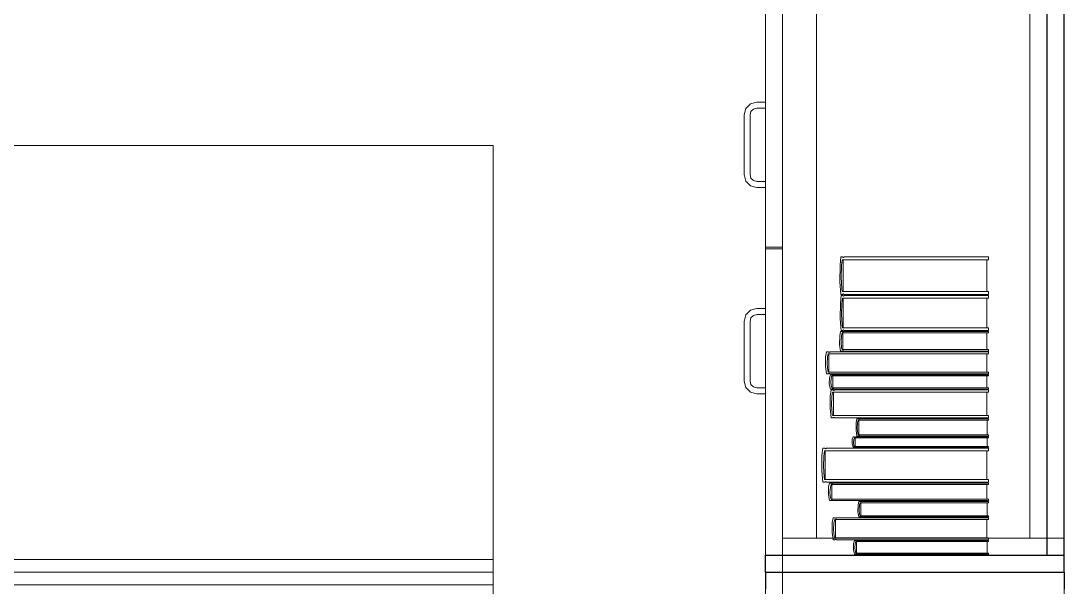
# Model space of a CAD drawing. Header units: inches. Extents: x -19 to 5698, y -728 to 92.
# Drawn here: x 111.298 to 112.52, y 25.898 to 26.562 of the extents above; entities that cross this region are included whole.
import ezdxf

# ---------------------------------------------------------------- set-up
doc = ezdxf.new("R2010")
doc.units = ezdxf.units.IN
doc.header["$MEASUREMENT"] = 0
doc.set_wipeout_variables(frame=1)
doc.linetypes.add('Wipeout_Contour', pattern=[1, 0, -1])
doc.layers.add('02 _ ARQ _ ZON _ Espacio.3D', color=7, linetype='Continuous')
doc.layers.add('Interior - Mobiliario', color=7, linetype='Continuous')

msp = doc.modelspace()

# ---------------------------------------------------------------- linework, layer by layer
at = {"layer": '02 _ ARQ _ ZON _ Espacio.3D', "color": 254, "linetype": 'Continuous', "lineweight": 0, "flags": 128}
msp.add_lwpolyline([(100.8201, 17.4), (112.52, 17.4), (112.52, 29.6999), (100.82, 29.7), (100.82, 27.9653), (102.07, 27.9653), (102.07, 27.7902), (100.82, 27.7902)], close=True, dxfattribs=at)
at = {"layer": 'Interior - Mobiliario', "color": 175, "linetype": 'Continuous', "lineweight": 13}
for p, q in [((112.19, 27.396), (112.19, 25.936)), ((112.5, 25.936), (112.5, 27.396)), ((112.19, 27.376), (112.19, 25.956)), ((112.23, 25.956), (112.23, 27.376)), ((112.48, 27.376), (112.48, 25.956)), ((112.17, 26.656), (112.17, 26.297)), ((112.19, 26.656), (112.19, 26.297)), ((112.147, 26.4595), (112.1525, 26.465)), ((112.1525, 26.465), (112.16, 26.467)), ((112.16, 26.467), (112.17, 26.467)), ((112.17, 26.467), (112.17, 26.46)), ((112.145, 26.452), (112.147, 26.4595)), ((112.145, 26.382), (112.145, 26.452)), ((112.1531, 26.456), (112.152, 26.452)), ((112.152, 26.452), (112.152, 26.382)), ((112.156, 26.4589), (112.1531, 26.456)), ((112.16, 26.46), (112.156, 26.4589)), ((112.17, 26.46), (112.16, 26.46)), ((112.147, 26.3745), (112.145, 26.382)), ((112.152, 26.382), (112.1531, 26.378)), ((112.1525, 26.369), (112.147, 26.3745)), ((112.16, 26.367), (112.1525, 26.369)), ((112.1531, 26.378), (112.156, 26.3751)), ((112.156, 26.3751), (112.16, 26.374)), ((112.16, 26.374), (112.17, 26.374)), ((112.17, 26.367), (112.16, 26.367)), ((112.17, 26.374), (112.17, 26.367)), ((112.17, 26.297), (112.19, 26.297)), ((112.17, 26.295), (112.19, 26.295)), ((112.2584, 26.2856), (112.2574, 26.2759)), ((112.2602, 26.2856), (112.2584, 26.2856)), ((112.2593, 26.2755), (112.2601, 26.2821)), ((112.2601, 26.2821), (112.4313, 26.2821)), ((112.2603, 26.2854), (112.2602, 26.2856)), ((112.2606, 26.2852), (112.2603, 26.2854)), ((112.2608, 26.285), (112.2606, 26.2852)), ((112.261, 26.2849), (112.2608, 26.285)), ((112.2613, 26.2849), (112.261, 26.2849)), ((112.261, 26.2821), (112.261, 26.245)), ((112.2616, 26.285), (112.2613, 26.2849)), ((112.2618, 26.2851), (112.2616, 26.285)), ((112.262, 26.2854), (112.2618, 26.2851)), ((112.2622, 26.2856), (112.262, 26.2854)), ((112.4313, 26.2856), (112.2622, 26.2856)), ((112.4296, 26.245), (112.4296, 26.2821)), ((112.4313, 26.2821), (112.4313, 26.2856)), ((112.2574, 26.2759), (112.2572, 26.2562)), ((112.2589, 26.2619), (112.2593, 26.2755)), ((112.2596, 26.2483), (112.2589, 26.2619)), ((112.2572, 26.2562), (112.2584, 26.2414)), ((112.2601, 26.245), (112.2596, 26.2483)), ((112.4313, 26.245), (112.2601, 26.245)), ((112.4313, 26.2414), (112.4313, 26.245)), ((112.2587, 26.2404), (112.2578, 26.2314)), ((112.2584, 26.2414), (112.2602, 26.2414)), ((112.2606, 26.2404), (112.2587, 26.2404)), ((112.2596, 26.231), (112.2604, 26.2371)), ((112.2602, 26.2414), (112.2604, 26.2417)), ((112.2604, 26.2417), (112.2606, 26.2419)), ((112.2604, 26.2371), (112.4313, 26.2371)), ((112.2606, 26.2419), (112.2609, 26.2421)), ((112.2607, 26.2403), (112.2606, 26.2404)), ((112.2609, 26.24), (112.2607, 26.2403)), ((112.2609, 26.2421), (112.2611, 26.2422)), ((112.2611, 26.2398), (112.2609, 26.24)), ((112.2611, 26.2422), (112.2614, 26.2422)), ((112.2614, 26.2397), (112.2611, 26.2398)), ((112.2613, 26.2371), (112.2613, 26.2026)), ((112.2614, 26.2422), (112.2616, 26.2421)), ((112.2616, 26.2397), (112.2614, 26.2397)), ((112.2616, 26.2421), (112.2618, 26.2419)), ((112.2619, 26.2398), (112.2616, 26.2397)), ((112.2618, 26.2419), (112.2621, 26.2416)), ((112.2621, 26.24), (112.2619, 26.2398)), ((112.2621, 26.2416), (112.2622, 26.2414)), ((112.2624, 26.2402), (112.2621, 26.24)), ((112.2622, 26.2414), (112.4313, 26.2414)), ((112.2625, 26.2404), (112.2624, 26.2402)), ((112.4313, 26.2404), (112.2625, 26.2404)), ((112.4296, 26.2026), (112.4296, 26.2371)), ((112.4313, 26.2371), (112.4313, 26.2404)), ((112.1525, 26.223), (112.147, 26.2175)), ((112.16, 26.225), (112.1525, 26.223)), ((112.17, 26.225), (112.16, 26.225)), ((112.17, 26.218), (112.17, 26.225)), ((112.2578, 26.2314), (112.2576, 26.213)), ((112.2592, 26.2183), (112.2596, 26.231)), ((112.147, 26.2175), (112.145, 26.21)), ((112.145, 26.21), (112.145, 26.14)), ((112.152, 26.21), (112.1531, 26.214)), ((112.152, 26.14), (112.152, 26.21)), ((112.1531, 26.214), (112.156, 26.2169)), ((112.156, 26.2169), (112.16, 26.218)), ((112.16, 26.218), (112.17, 26.218)), ((112.2576, 26.213), (112.2587, 26.1993)), ((112.2599, 26.2057), (112.2592, 26.2183)), ((112.2581, 26.1983), (112.2572, 26.1932)), ((112.26, 26.1983), (112.2581, 26.1983)), ((112.2587, 26.1993), (112.2606, 26.1993)), ((112.2591, 26.193), (112.2599, 26.1964)), ((112.2604, 26.2026), (112.2599, 26.2057)), ((112.2599, 26.1964), (112.4313, 26.1964)), ((112.2601, 26.1982), (112.26, 26.1983)), ((112.2603, 26.198), (112.2601, 26.1982)), ((112.2606, 26.1979), (112.2603, 26.198)), ((112.4313, 26.2026), (112.2604, 26.2026)), ((112.2606, 26.1993), (112.2607, 26.1995)), ((112.2608, 26.1979), (112.2606, 26.1979)), ((112.2607, 26.1995), (112.261, 26.1997)), ((112.2607, 26.1964), (112.2607, 26.177)), ((112.2611, 26.1979), (112.2608, 26.1979)), ((112.261, 26.1997), (112.2612, 26.1999)), ((112.2613, 26.1979), (112.2611, 26.1979)), ((112.2612, 26.1999), (112.2614, 26.2)), ((112.2616, 26.198), (112.2613, 26.1979)), ((112.2614, 26.2), (112.2617, 26.1999)), ((112.2618, 26.1981), (112.2616, 26.198)), ((112.2617, 26.1999), (112.2619, 26.1999)), ((112.2619, 26.1983), (112.2618, 26.1981)), ((112.2619, 26.1999), (112.2622, 26.1997)), ((112.4313, 26.1983), (112.2619, 26.1983)), ((112.2622, 26.1997), (112.2624, 26.1994)), ((112.2624, 26.1994), (112.2625, 26.1993)), ((112.2625, 26.1993), (112.4313, 26.1993)), ((112.4296, 26.177), (112.4296, 26.1964)), ((112.4313, 26.1993), (112.4313, 26.2026)), ((112.4313, 26.1964), (112.4313, 26.1983)), ((112.2572, 26.1932), (112.257, 26.1829)), ((112.257, 26.1829), (112.2581, 26.1752)), ((112.2586, 26.1859), (112.2591, 26.193)), ((112.2593, 26.1788), (112.2586, 26.1859)), ((112.2416, 26.1742), (112.2406, 26.1685)), ((112.2437, 26.1742), (112.2416, 26.1742)), ((112.2427, 26.1683), (112.2435, 26.1721)), ((112.2435, 26.1721), (112.4313, 26.1721)), ((112.2438, 26.1741), (112.2437, 26.1742)), ((112.244, 26.1739), (112.2438, 26.1741)), ((112.2443, 26.1738), (112.244, 26.1739)), ((112.2446, 26.1738), (112.2443, 26.1738)), ((112.2445, 26.1721), (112.2445, 26.1505)), ((112.2449, 26.1737), (112.2446, 26.1738)), ((112.2451, 26.1738), (112.2449, 26.1737)), ((112.2454, 26.1739), (112.2451, 26.1738)), ((112.2456, 26.174), (112.2454, 26.1739)), ((112.2458, 26.1742), (112.2456, 26.174)), ((112.4313, 26.1742), (112.2458, 26.1742)), ((112.2581, 26.1752), (112.26, 26.1752)), ((112.2599, 26.177), (112.2593, 26.1788)), ((112.4313, 26.177), (112.2599, 26.177)), ((112.26, 26.1752), (112.2601, 26.1753)), ((112.2601, 26.1753), (112.2604, 26.1754)), ((112.2604, 26.1754), (112.2606, 26.1755)), ((112.2606, 26.1755), (112.2609, 26.1756)), ((112.2609, 26.1756), (112.2611, 26.1756)), ((112.2611, 26.1756), (112.2614, 26.1755)), ((112.2614, 26.1755), (112.2616, 26.1754)), ((112.2616, 26.1754), (112.2618, 26.1753)), ((112.2618, 26.1753), (112.2619, 26.1752)), ((112.2619, 26.1752), (112.4313, 26.1752)), ((112.4294, 26.1505), (112.4294, 26.1721)), ((112.4313, 26.1752), (112.4313, 26.177)), ((112.4313, 26.1721), (112.4313, 26.1742)), ((112.2406, 26.1685), (112.2404, 26.157)), ((112.2422, 26.1603), (112.2427, 26.1683)), ((112.243, 26.1524), (112.2422, 26.1603)), ((112.2404, 26.157), (112.2416, 26.1484)), ((112.2416, 26.1484), (112.2437, 26.1484)), ((112.2435, 26.1505), (112.243, 26.1524)), ((112.4313, 26.1505), (112.2435, 26.1505)), ((112.2437, 26.1484), (112.2438, 26.1486)), ((112.2438, 26.1486), (112.2441, 26.1487)), ((112.2441, 26.1487), (112.2444, 26.1488)), ((112.2444, 26.1488), (112.2446, 26.1489)), ((112.2446, 26.1489), (112.2449, 26.1489)), ((112.2449, 26.1489), (112.2452, 26.1488)), ((112.2452, 26.1488), (112.2454, 26.1487)), ((112.2462, 26.1474), (112.2452, 26.1438)), ((112.2454, 26.1487), (112.2457, 26.1485)), ((112.2457, 26.1485), (112.2458, 26.1484)), ((112.2458, 26.1484), (112.4313, 26.1484)), ((112.2482, 26.1474), (112.2462, 26.1474)), ((112.2483, 26.1474), (112.2482, 26.1474)), ((112.2485, 26.1473), (112.2483, 26.1474)), ((112.2488, 26.1472), (112.2485, 26.1473)), ((112.249, 26.1472), (112.2488, 26.1472)), ((112.2493, 26.1472), (112.249, 26.1472)), ((112.2496, 26.1472), (112.2493, 26.1472)), ((112.2498, 26.1472), (112.2496, 26.1472)), ((112.2501, 26.1473), (112.2498, 26.1472)), ((112.2502, 26.1474), (112.2501, 26.1473)), ((112.4313, 26.1474), (112.2502, 26.1474)), ((112.4313, 26.1484), (112.4313, 26.1505)), ((112.4313, 26.1461), (112.4313, 26.1474)), ((112.145, 26.14), (112.147, 26.1325)), ((112.1531, 26.136), (112.152, 26.14)), ((112.156, 26.1331), (112.1531, 26.136)), ((112.2452, 26.1438), (112.2449, 26.1363)), ((112.2449, 26.1363), (112.2462, 26.1307)), ((112.2467, 26.1384), (112.2472, 26.1436)), ((112.2475, 26.1333), (112.2467, 26.1384)), ((112.2472, 26.1436), (112.248, 26.1461)), ((112.248, 26.1461), (112.4313, 26.1461)), ((112.249, 26.1461), (112.249, 26.132)), ((112.4295, 26.132), (112.4295, 26.1461)), ((112.147, 26.1325), (112.1525, 26.127)), ((112.1525, 26.127), (112.16, 26.125)), ((112.16, 26.132), (112.156, 26.1331)), ((112.17, 26.132), (112.16, 26.132)), ((112.16, 26.125), (112.17, 26.125)), ((112.17, 26.125), (112.17, 26.132)), ((112.246, 26.1225), (112.2458, 26.1078)), ((112.247, 26.1297), (112.246, 26.1225)), ((112.2462, 26.1307), (112.2482, 26.1307)), ((112.249, 26.1297), (112.247, 26.1297)), ((112.248, 26.132), (112.2475, 26.1333)), ((112.2475, 26.112), (112.248, 26.1221)), ((112.4313, 26.132), (112.248, 26.132)), ((112.248, 26.1221), (112.2488, 26.127)), ((112.2482, 26.1307), (112.2483, 26.1308)), ((112.2483, 26.1308), (112.2486, 26.1309)), ((112.2486, 26.1309), (112.2488, 26.1309)), ((112.2488, 26.1309), (112.2491, 26.1309)), ((112.2488, 26.127), (112.4313, 26.127)), ((112.2491, 26.1295), (112.249, 26.1297)), ((112.2491, 26.1309), (112.2494, 26.1309)), ((112.2493, 26.1293), (112.2491, 26.1295)), ((112.2496, 26.1292), (112.2493, 26.1293)), ((112.2494, 26.1309), (112.2496, 26.1309)), ((112.2496, 26.1309), (112.2499, 26.1308)), ((112.2498, 26.1291), (112.2496, 26.1292)), ((112.2501, 26.1291), (112.2498, 26.1291)), ((112.2498, 26.127), (112.2498, 26.0995)), ((112.2499, 26.1308), (112.2501, 26.1307)), ((112.2501, 26.1307), (112.2502, 26.1307)), ((112.2504, 26.1292), (112.2501, 26.1291)), ((112.2502, 26.1307), (112.4313, 26.1307)), ((112.2506, 26.1293), (112.2504, 26.1292)), ((112.2509, 26.1295), (112.2506, 26.1293)), ((112.251, 26.1297), (112.2509, 26.1295)), ((112.4313, 26.1297), (112.251, 26.1297)), ((112.4295, 26.0995), (112.4295, 26.127)), ((112.4313, 26.1307), (112.4313, 26.132)), ((112.4313, 26.127), (112.4313, 26.1297)), ((112.2483, 26.102), (112.2475, 26.112)), ((112.2458, 26.1078), (112.247, 26.0969)), ((112.2488, 26.0995), (112.2483, 26.102)), ((112.4313, 26.0995), (112.2488, 26.0995)), ((112.2494, 26.0972), (112.2496, 26.0974)), ((112.2496, 26.0974), (112.2499, 26.0974)), ((112.2499, 26.0974), (112.2502, 26.0974)), ((112.2502, 26.0974), (112.2504, 26.0973)), ((112.2504, 26.0973), (112.2507, 26.0972)), ((112.4313, 26.0969), (112.4313, 26.0995)), ((112.247, 26.0969), (112.249, 26.0969)), ((112.249, 26.0969), (112.2491, 26.097)), ((112.2491, 26.097), (112.2494, 26.0972)), ((112.2507, 26.0972), (112.2509, 26.097)), ((112.2509, 26.097), (112.251, 26.0969)), ((112.251, 26.0969), (112.4313, 26.0969)), ((112.2764, 26.0914), (112.2762, 26.0823)), ((112.2772, 26.0959), (112.2764, 26.0914)), ((112.2789, 26.0959), (112.2772, 26.0959)), ((112.2777, 26.0849), (112.278, 26.0912)), ((112.278, 26.0912), (112.2788, 26.0942)), ((112.2788, 26.0942), (112.4313, 26.0942)), ((112.279, 26.0958), (112.2789, 26.0959)), ((112.2792, 26.0957), (112.279, 26.0958)), ((112.2794, 26.0956), (112.2792, 26.0957)), ((112.2796, 26.0955), (112.2794, 26.0956)), ((112.2795, 26.0942), (112.2795, 26.0771)), ((112.2798, 26.0955), (112.2796, 26.0955)), ((112.2801, 26.0956), (112.2798, 26.0955)), ((112.2803, 26.0956), (112.2801, 26.0956)), ((112.2805, 26.0958), (112.2803, 26.0956)), ((112.2806, 26.0959), (112.2805, 26.0958)), ((112.4313, 26.0959), (112.2806, 26.0959)), ((112.4298, 26.0771), (112.4298, 26.0942)), ((112.4313, 26.0942), (112.4313, 26.0959)), ((112.2727, 26.0745), (112.2718, 26.0719)), ((112.2744, 26.0745), (112.2727, 26.0745)), ((112.2736, 26.0717), (112.2743, 26.0735)), ((112.2743, 26.0735), (112.4313, 26.0735)), ((112.2745, 26.0744), (112.2744, 26.0745)), ((112.2747, 26.0744), (112.2745, 26.0744)), ((112.2749, 26.0743), (112.2747, 26.0744)), ((112.2752, 26.0743), (112.2749, 26.0743)), ((112.2751, 26.0735), (112.2751, 26.0634)), ((112.2754, 26.0743), (112.2752, 26.0743)), ((112.2756, 26.0743), (112.2754, 26.0743)), ((112.2758, 26.0744), (112.2756, 26.0743)), ((112.2761, 26.0744), (112.2758, 26.0744)), ((112.2762, 26.0745), (112.2761, 26.0744)), ((112.2762, 26.0823), (112.2772, 26.0755)), ((112.4313, 26.0745), (112.2762, 26.0745)), ((112.2772, 26.0755), (112.2789, 26.0755)), ((112.2783, 26.0787), (112.2777, 26.0849)), ((112.2788, 26.0771), (112.2783, 26.0787)), ((112.4313, 26.0771), (112.2788, 26.0771)), ((112.2789, 26.0755), (112.279, 26.0756)), ((112.279, 26.0756), (112.2792, 26.0757)), ((112.2792, 26.0757), (112.2794, 26.0758)), ((112.2794, 26.0758), (112.2797, 26.0758)), ((112.2797, 26.0758), (112.2799, 26.0758)), ((112.2799, 26.0758), (112.2801, 26.0758)), ((112.2801, 26.0758), (112.2803, 26.0757)), ((112.2803, 26.0757), (112.2805, 26.0756)), ((112.2805, 26.0756), (112.2806, 26.0755)), ((112.2806, 26.0755), (112.4313, 26.0755)), ((112.4297, 26.0634), (112.4297, 26.0735)), ((112.4313, 26.0755), (112.4313, 26.0771)), ((112.4313, 26.0735), (112.4313, 26.0745)), ((112.2373, 26.0615), (112.2363, 26.0527)), ((112.2394, 26.0615), (112.2373, 26.0615)), ((112.2395, 26.0613), (112.2394, 26.0615)), ((112.2398, 26.0611), (112.2395, 26.0613)), ((112.24, 26.0609), (112.2398, 26.0611)), ((112.2403, 26.0608), (112.24, 26.0609)), ((112.2406, 26.0608), (112.2403, 26.0608)), ((112.2409, 26.0609), (112.2406, 26.0608)), ((112.2412, 26.061), (112.2409, 26.0609)), ((112.2414, 26.0612), (112.2412, 26.061)), ((112.2416, 26.0615), (112.2414, 26.0612)), ((112.4313, 26.0615), (112.2416, 26.0615)), ((112.2718, 26.0719), (112.2716, 26.0665)), ((112.2716, 26.0665), (112.2727, 26.0625)), ((112.2727, 26.0625), (112.2744, 26.0625)), ((112.2732, 26.068), (112.2736, 26.0717)), ((112.2738, 26.0643), (112.2732, 26.068)), ((112.2743, 26.0634), (112.2738, 26.0643)), ((112.4313, 26.0634), (112.2743, 26.0634)), ((112.2744, 26.0625), (112.2746, 26.0625)), ((112.2746, 26.0625), (112.2748, 26.0626)), ((112.2748, 26.0626), (112.275, 26.0626)), ((112.275, 26.0626), (112.2752, 26.0627)), ((112.2752, 26.0627), (112.2754, 26.0627)), ((112.2754, 26.0627), (112.2757, 26.0626)), ((112.2757, 26.0626), (112.2759, 26.0626)), ((112.2759, 26.0626), (112.2761, 26.0625)), ((112.2761, 26.0625), (112.2762, 26.0625)), ((112.2762, 26.0625), (112.4313, 26.0625)), ((112.4313, 26.0625), (112.4313, 26.0634)), ((112.4313, 26.0582), (112.4313, 26.0615)), ((112.2363, 26.0527), (112.236, 26.0348)), ((112.2379, 26.0399), (112.2384, 26.0522)), ((112.2384, 26.0522), (112.2393, 26.0582)), ((112.2393, 26.0582), (112.4313, 26.0582)), ((112.2402, 26.0582), (112.2402, 26.0246)), ((112.4294, 26.0246), (112.4294, 26.0582)), ((112.2387, 26.0276), (112.2379, 26.0399)), ((112.236, 26.0348), (112.2373, 26.0214)), ((112.2393, 26.0246), (112.2387, 26.0276)), ((112.4313, 26.0246), (112.2393, 26.0246)), ((112.4313, 26.0214), (112.4313, 26.0246)), ((112.2373, 26.0214), (112.2394, 26.0214)), ((112.2394, 26.0214), (112.2396, 26.0216)), ((112.2396, 26.0216), (112.2398, 26.0218)), ((112.2398, 26.0218), (112.2401, 26.022)), ((112.2401, 26.022), (112.2404, 26.0221)), ((112.2404, 26.0221), (112.2407, 26.0221)), ((112.2407, 26.0221), (112.241, 26.022)), ((112.241, 26.022), (112.2412, 26.0218)), ((112.2412, 26.0218), (112.2415, 26.0216)), ((112.2415, 26.0216), (112.2416, 26.0214)), ((112.2416, 26.0214), (112.4313, 26.0214)), ((112.2441, 26.0159), (112.2438, 26.0068)), ((112.2451, 26.0204), (112.2441, 26.0159)), ((112.2471, 26.0204), (112.2451, 26.0204)), ((112.2456, 26.0094), (112.2461, 26.0157)), ((112.2461, 26.0157), (112.247, 26.0188)), ((112.247, 26.0188), (112.4313, 26.0188)), ((112.2472, 26.0203), (112.2471, 26.0204)), ((112.2475, 26.0202), (112.2472, 26.0203)), ((112.2477, 26.0201), (112.2475, 26.0202)), ((112.248, 26.0201), (112.2477, 26.0201)), ((112.2479, 26.0188), (112.2479, 26.0016)), ((112.2483, 26.0201), (112.248, 26.0201)), ((112.2485, 26.0201), (112.2483, 26.0201)), ((112.2488, 26.0202), (112.2485, 26.0201)), ((112.249, 26.0203), (112.2488, 26.0202)), ((112.2492, 26.0204), (112.249, 26.0203)), ((112.4313, 26.0204), (112.2492, 26.0204)), ((112.4295, 26.0016), (112.4295, 26.0188)), ((112.4313, 26.0188), (112.4313, 26.0204)), ((112.2438, 26.0068), (112.2451, 25.9999)), ((112.2451, 25.9999), (112.2471, 25.9999)), ((112.2464, 26.0031), (112.2456, 26.0094)), ((112.247, 26.0016), (112.2464, 26.0031)), ((112.4313, 26.0016), (112.247, 26.0016)), ((112.2471, 25.9999), (112.2473, 26.0001)), ((112.2473, 26.0001), (112.2475, 26.0002)), ((112.2475, 26.0002), (112.2478, 26.0003)), ((112.2478, 26.0003), (112.248, 26.0003)), ((112.248, 26.0003), (112.2483, 26.0003)), ((112.2483, 26.0003), (112.2486, 26.0002)), ((112.2486, 26.0002), (112.2488, 26.0002)), ((112.2488, 26.0002), (112.2491, 26)), ((112.2491, 26), (112.2492, 25.9999)), ((112.2492, 25.9999), (112.4313, 25.9999)), ((112.4313, 25.9999), (112.4313, 26.0016)), ((112.2785, 25.995), (112.2784, 25.9868)), ((112.2794, 25.9989), (112.2785, 25.995)), ((112.281, 25.9989), (112.2794, 25.9989)), ((112.2798, 25.9892), (112.2802, 25.9948)), ((112.2804, 25.9836), (112.2798, 25.9892)), ((112.2802, 25.9948), (112.2809, 25.9975)), ((112.2809, 25.9975), (112.4313, 25.9975)), ((112.2811, 25.9989), (112.281, 25.9989)), ((112.2813, 25.9988), (112.2811, 25.9989)), ((112.2815, 25.9987), (112.2813, 25.9988)), ((112.2817, 25.9986), (112.2815, 25.9987)), ((112.282, 25.9986), (112.2817, 25.9986)), ((112.2817, 25.9975), (112.2817, 25.9822)), ((112.2822, 25.9987), (112.282, 25.9986)), ((112.2824, 25.9987), (112.2822, 25.9987)), ((112.2826, 25.9989), (112.2824, 25.9987)), ((112.2827, 25.9989), (112.2826, 25.9989)), ((112.4313, 25.9989), (112.2827, 25.9989)), ((112.4298, 25.9822), (112.4298, 25.9975)), ((112.4313, 25.9975), (112.4313, 25.9989)), ((112.2493, 25.9798), (112.2483, 25.9741)), ((112.2513, 25.9798), (112.2493, 25.9798)), ((112.2503, 25.9739), (112.2512, 25.9777)), ((112.2512, 25.9777), (112.4313, 25.9777)), ((112.2514, 25.9797), (112.2513, 25.9798)), ((112.2517, 25.9795), (112.2514, 25.9797)), ((112.2519, 25.9794), (112.2517, 25.9795)), ((112.2522, 25.9793), (112.2519, 25.9794)), ((112.2521, 25.9777), (112.2521, 25.9562)), ((112.2524, 25.9793), (112.2522, 25.9793)), ((112.2527, 25.9794), (112.2524, 25.9793)), ((112.253, 25.9795), (112.2527, 25.9794)), ((112.2532, 25.9796), (112.253, 25.9795)), ((112.2533, 25.9798), (112.2532, 25.9796)), ((112.4313, 25.9798), (112.2533, 25.9798)), ((112.2784, 25.9868), (112.2794, 25.9808)), ((112.2794, 25.9808), (112.281, 25.9808)), ((112.2809, 25.9822), (112.2804, 25.9836)), ((112.4313, 25.9822), (112.2809, 25.9822)), ((112.281, 25.9808), (112.2812, 25.9809)), ((112.2812, 25.9809), (112.2814, 25.981)), ((112.2814, 25.981), (112.2816, 25.981)), ((112.2816, 25.981), (112.2818, 25.9811)), ((112.2818, 25.9811), (112.282, 25.9811)), ((112.282, 25.9811), (112.2822, 25.981)), ((112.2822, 25.981), (112.2824, 25.9809)), ((112.2824, 25.9809), (112.2826, 25.9808)), ((112.2826, 25.9808), (112.2827, 25.9808)), ((112.2827, 25.9808), (112.4313, 25.9808)), ((112.4295, 25.9562), (112.4295, 25.9777)), ((112.4313, 25.9808), (112.4313, 25.9822)), ((112.4313, 25.9777), (112.4313, 25.9798)), ((112.2483, 25.9741), (112.2481, 25.9627)), ((112.2499, 25.966), (112.2503, 25.9739)), ((112.2506, 25.9581), (112.2499, 25.966)), ((112.19, 25.956), (112.23, 25.956)), ((112.23, 25.956), (112.48, 25.956)), ((112.2481, 25.9627), (112.2493, 25.9541)), ((112.2493, 25.9541), (112.2513, 25.9541)), ((112.2512, 25.9562), (112.2506, 25.9581)), ((112.4313, 25.9562), (112.2512, 25.9562)), ((112.2513, 25.9541), (112.2515, 25.9542)), ((112.2515, 25.9542), (112.2517, 25.9544)), ((112.2517, 25.9544), (112.252, 25.9545)), ((112.252, 25.9545), (112.2522, 25.9545)), ((112.2522, 25.9545), (112.2525, 25.9545)), ((112.2525, 25.9545), (112.2528, 25.9545)), ((112.2528, 25.9545), (112.253, 25.9544)), ((112.253, 25.9544), (112.2532, 25.9542)), ((112.2532, 25.9542), (112.2533, 25.9541)), ((112.2533, 25.9541), (112.4313, 25.9541)), ((112.2743, 25.9531), (112.2734, 25.9496)), ((112.276, 25.9531), (112.2743, 25.9531)), ((112.2751, 25.9494), (112.2758, 25.9518)), ((112.2758, 25.9518), (112.4313, 25.9518)), ((112.2761, 25.953), (112.276, 25.9531)), ((112.2763, 25.9529), (112.2761, 25.953)), ((112.2765, 25.9529), (112.2763, 25.9529)), ((112.2767, 25.9528), (112.2765, 25.9529)), ((112.2769, 25.9528), (112.2767, 25.9528)), ((112.2772, 25.9529), (112.2769, 25.9528)), ((112.2774, 25.9529), (112.2772, 25.9529)), ((112.2776, 25.953), (112.2774, 25.9529)), ((112.2777, 25.9531), (112.2776, 25.953)), ((112.4313, 25.9531), (112.2777, 25.9531)), ((112.4313, 25.9541), (112.4313, 25.9562)), ((112.4313, 25.9518), (112.4313, 25.9531)), ((112.2734, 25.9496), (112.2732, 25.9424)), ((112.2747, 25.9444), (112.2751, 25.9494)), ((110.566, 25.931), (111.851, 25.931)), ((111.851, 25.931), (111.851, 25.901)), ((112.19, 25.936), (112.5, 25.936)), ((111.851, 25.901), (110.566, 25.901))]:
    msp.add_line(p, q, dxfattribs=at)
at = {"layer": 'Interior - Mobiliario', "color": 175, "linetype": 'Continuous', "lineweight": 13, "flags": 128}
for points in [[(110.551, 25.916), (110.551, 27.416), (111.151, 27.416), (111.151, 26.416), (111.851, 26.416), (111.851, 25.916)], [(110.551, 25.916), (110.551, 24.416), (111.151, 24.416), (111.151, 25.416), (111.851, 25.416), (111.851, 25.916)]]:
    msp.add_lwpolyline(points, close=True, dxfattribs=at)

# ---------------------------------------------------------------- next in the draw order: wipeouts: each hides what was drawn before it
at = {"color": 254, "linetype": 'Wipeout_Contour', "lineweight": 0, "ltscale": 3298.003134}
msp.add_wipeout([(112.5, 27.396), (112.5, 25.936), (112.52, 25.936), (112.52, 27.396)], dxfattribs=at).dxf.layer = 'Interior - Mobiliario'
at = {"color": 254, "linetype": 'Wipeout_Contour', "lineweight": 0, "ltscale": 3297.245293}
msp.add_wipeout([(112.17, 25.896), (112.52, 25.896), (112.52, 25.916), (112.17, 25.916)], dxfattribs=at).dxf.layer = 'Interior - Mobiliario'

# ---------------------------------------------------------------- next in the draw order: linework, layer by layer
at = {"layer": 'Interior - Mobiliario', "color": 175, "linetype": 'Continuous', "lineweight": 30}
for p, q in [((112.5, 25.936), (112.5, 27.396)), ((112.52, 25.936), (112.52, 27.396)), ((112.5, 25.936), (112.52, 25.936)), ((112.17, 25.916), (112.52, 25.916)), ((112.17, 25.916), (112.17, 25.896)), ((112.52, 25.916), (112.52, 25.896))]:
    msp.add_line(p, q, dxfattribs=at)
at = {"layer": 'Interior - Mobiliario', "color": 175, "linetype": 'Continuous', "lineweight": 13}
for p, q in [((112.5, 27.396), (112.5, 25.936)), ((112.52, 25.936), (112.52, 27.396)), ((112.52, 25.956), (112.52, 27.376)), ((112.48, 25.956), (112.52, 25.956)), ((112.5, 25.936), (112.52, 25.936)), ((112.17, 25.896), (112.17, 25.916)), ((112.17, 25.916), (112.52, 25.916)), ((112.17, 25.916), (112.17, 24.416)), ((112.52, 25.916), (112.17, 25.916)), ((112.19, 25.876), (112.19, 25.916)), ((112.19, 25.916), (112.52, 25.916)), ((112.52, 25.916), (112.52, 25.896)), ((112.52, 25.916), (112.52, 25.876)), ((112.52, 24.416), (112.52, 25.916))]:
    msp.add_line(p, q, dxfattribs=at)

# ---------------------------------------------------------------- next in the draw order: wipeouts: each hides what was drawn before it
at = {"color": 254, "linetype": 'Wipeout_Contour', "lineweight": 0, "ltscale": 3297.247808}
msp.add_wipeout([(112.17, 25.936), (112.17, 25.916), (112.52, 25.916), (112.52, 25.936)], dxfattribs=at).dxf.layer = 'Interior - Mobiliario'

# ---------------------------------------------------------------- next in the draw order: linework, layer by layer
at = {"layer": 'Interior - Mobiliario', "color": 175, "linetype": 'Continuous', "lineweight": 13}
for p, q in [((112.17, 25.916), (112.17, 27.416)), ((112.52, 27.416), (112.52, 25.916)), ((112.17, 27.396), (112.17, 25.936)), ((112.17, 27.396), (112.17, 25.936)), ((112.19, 27.396), (112.19, 25.936)), ((112.19, 27.396), (112.19, 25.936)), ((112.5, 25.936), (112.5, 27.396)), ((112.5, 25.936), (112.5, 27.396)), ((112.5, 25.936), (112.5, 27.396)), ((112.52, 25.936), (112.52, 27.396)), ((112.17, 25.936), (112.17, 26.295)), ((112.19, 25.936), (112.19, 26.295)), ((112.19, 25.956), (112.19, 25.916)), ((112.2766, 25.9518), (112.2766, 25.9383)), ((112.4298, 25.9383), (112.4298, 25.9518)), ((112.52, 25.916), (112.52, 25.956)), ((112.2732, 25.9424), (112.2743, 25.937)), ((112.2754, 25.9395), (112.2747, 25.9444)), ((112.2758, 25.9383), (112.2754, 25.9395)), ((112.52, 25.936), (112.17, 25.936)), ((112.17, 25.936), (112.17, 25.916)), ((112.17, 25.936), (112.52, 25.936)), ((112.17, 25.936), (112.5, 25.936)), ((112.17, 25.936), (112.19, 25.936)), ((112.19, 25.936), (112.5, 25.936)), ((112.19, 25.936), (112.5, 25.936)), ((112.2743, 25.937), (112.276, 25.937)), ((112.4313, 25.9383), (112.2758, 25.9383)), ((112.276, 25.937), (112.2761, 25.9371)), ((112.2761, 25.9371), (112.2763, 25.9372)), ((112.2763, 25.9372), (112.2765, 25.9372)), ((112.2765, 25.9372), (112.2768, 25.9373)), ((112.2768, 25.9373), (112.277, 25.9373)), ((112.277, 25.9373), (112.2772, 25.9372)), ((112.2772, 25.9372), (112.2774, 25.9371)), ((112.2774, 25.9371), (112.2776, 25.937)), ((112.2776, 25.937), (112.2777, 25.937)), ((112.2777, 25.937), (112.4313, 25.937)), ((112.4313, 25.937), (112.4313, 25.9383)), ((112.52, 25.916), (112.52, 25.936)), ((112.17, 25.916), (112.52, 25.916)), ((112.52, 25.916), (112.17, 25.916)), ((112.19, 25.916), (112.52, 25.916))]:
    msp.add_line(p, q, dxfattribs=at)
at = {"layer": 'Interior - Mobiliario', "color": 175, "linetype": 'Continuous', "lineweight": 30}
for p, q in [((112.17, 25.936), (112.52, 25.936)), ((112.17, 25.916), (112.17, 25.936)), ((112.52, 25.916), (112.52, 25.936)), ((112.17, 25.916), (112.52, 25.916))]:
    msp.add_line(p, q, dxfattribs=at)

doc.saveas('drawing.dxf')
